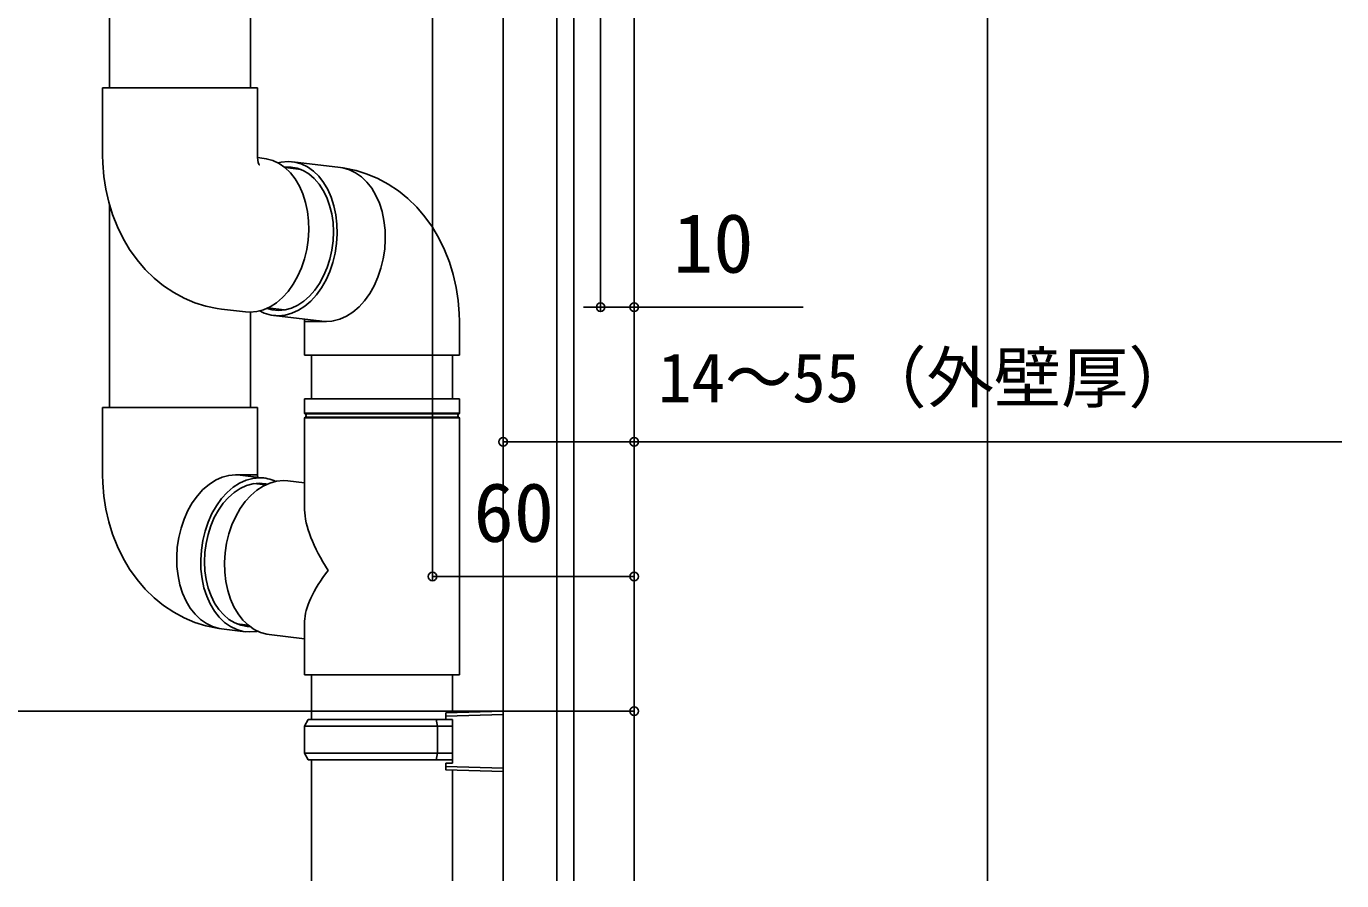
# Model space of a CAD drawing. Units: millimetres, scale not verified. Extents: x -1050 to 1050, y -1565 to 1556.
# Drawn here: x -52.8 to 338.3, y 167.9 to 421.8 of the extents above; entities that cross this region are included whole.
import ezdxf
from ezdxf.enums import TextEntityAlignment as Align

# ---------------------------------------------------------------- set-up
doc = ezdxf.new("R2010")
doc.units = ezdxf.units.MM
doc.header["$LTSCALE"] = 8
for name, color, linetype in [('0-5_YKK_13', 4, 'Continuous'), ('0-6_YKK_D', 6, 'Continuous'), ('0-8_YSS_K', 3, 'Continuous')]:
    doc.layers.add(name, color=color, linetype=linetype)
doc.styles.add('ＭＳ ゴシック', font='')
doc.styles.get('ＭＳ ゴシック').set_extended_font_data('MS Gothic')

msp = doc.modelspace()

# ---------------------------------------------------------------- linework, layer by layer
at = {"layer": '0-5_YKK_13'}
for p, q in [((-28.056, 433.509), (-28.056, 403.509)), ((13.944, 403.509), (13.944, 433.509)), ((-30.056, 403.509), (-30.056, 383.509)), ((15.944, 403.509), (-30.056, 403.509)), ((15.944, 383.509), (15.944, 403.509)), ((17.957, 382.556), (15.973, 382.797)), ((28.989, 379.197), (24.171, 379.784)), ((40.704, 379.784), (26.397, 381.528)), ((-28.056, 368.954), (-28.056, 308.509)), ((5.24, 337.765), (12.394, 336.893)), ((13.944, 308.509), (13.944, 336.814)), ((19.091, 338.092), (23.91, 337.505)), ((20.834, 335.865), (35.141, 334.122)), ((30, 334.041), (30, 324.041)), ((36.483, 334.041), (30, 334.041)), ((36.483, 334.041), (35.141, 334.122)), ((38.095, 334.156), (36.483, 334.041)), ((76, 324.041), (76, 334.041)), ((36.483, 324.041), (30, 324.041)), ((32, 324.041), (32, 311.116)), ((76, 324.041), (36.483, 324.041)), ((74, 311.116), (74, 324.041)), ((30, 311.116), (30, 306.787)), ((30, 311.116), (69.517, 311.116)), ((69.517, 311.116), (76, 311.116)), ((76, 306.787), (76, 311.116)), ((-30.056, 308.509), (-30.056, 288.509)), ((9.461, 308.509), (-30.056, 308.509)), ((15.944, 308.509), (9.461, 308.509)), ((15.944, 288.509), (15.944, 308.509)), ((30, 306.787), (76, 306.787)), ((30, 305.446), (30, 278.141)), ((69.517, 305.446), (30, 305.446)), ((75.857, 306.596), (30.143, 306.596)), ((30.143, 305.637), (69.414, 305.637)), ((69.414, 305.637), (75.857, 305.637)), ((76, 305.446), (69.517, 305.446)), ((76, 229.116), (76, 305.446)), ((10.803, 288.427), (9.461, 288.509)), ((15.944, 288.509), (9.461, 288.509)), ((17.957, 287.556), (10.803, 288.427)), ((18.322, 285.497), (14.881, 285.916)), ((30, 286.089), (25.02, 286.695)), ((5.24, 242.765), (12.394, 241.893)), ((9.801, 244.224), (13.243, 243.805)), ((30, 244.982), (30, 229.116)), ((19.457, 241.033), (30, 239.748)), ((30, 229.116), (69.517, 229.116)), ((32, 229.116), (32, 215.801)), ((69.517, 229.116), (76, 229.116)), ((74, 217.86), (74, 229.116)), ((31, 215.801), (69.093, 215.801)), ((69.523, 213.801), (69.093, 215.801)), ((69.093, 215.801), (72, 215.801)), ((72, 216.802), (72, 217.801)), ((89, 217.302), (72, 216.802)), ((74, 215.801), (74, 202.801)), ((89, 201.301), (89, 217.302)), ((69.523, 213.801), (30, 213.801)), ((74, 213.801), (69.523, 213.801)), ((30, 205.801), (69.523, 205.801)), ((32, 203.801), (32, 167.898)), ((74, 203.801), (69.093, 203.801)), ((69.523, 205.801), (74, 205.801)), ((72, 202.801), (74, 202.801)), ((72, 201.801), (72, 202.801)), ((72, 201.801), (89, 201.301)), ((74, 167.898), (74, 200.743))]:
    msp.add_line(p, q, dxfattribs=at)
for points in [[(-30.056, 383.509), (-30.002, 381.077), (-29.692, 377.196), (-29.104, 373.345), (-28.239, 369.548), (-27.095, 365.833), (-25.674, 362.228), (-23.981, 358.764), (-22.025, 355.473), (-19.82, 352.388), (-17.383, 349.542), (-14.739, 346.96), (-11.913, 344.667), (-8.933, 342.678), (-5.827, 341.006), (-2.623, 339.658), (0.651, 338.637), (3.97, 337.943), (5.24, 337.765)], [(16.489, 380.627), (16.492, 380.625), (16.382, 380.871), (16.224, 381.345), (16.073, 382.01), (15.971, 382.815), (15.951, 383.51)], [(17.957, 382.556), (18.61, 382.456), (20.55, 381.917), (22.406, 381.028), (24.148, 379.803), (25.748, 378.261), (27.182, 376.427), (28.426, 374.33), (29.461, 372.002), (30.271, 369.48), (30.843, 366.805), (31.168, 364.018), (31.24, 361.163), (31.06, 358.286), (30.628, 355.431), (29.953, 352.644), (29.045, 349.969), (27.919, 347.448), (26.591, 345.12), (25.083, 343.022), (23.419, 341.188), (21.625, 339.646), (19.729, 338.421), (17.762, 337.532), (15.753, 336.993), (13.736, 336.812), (12.394, 336.893)], [(22.076, 381.215), (23.037, 381.428), (25.055, 381.609), (27.05, 381.428), (28.99, 380.889), (30.846, 380), (32.588, 378.775), (34.188, 377.233), (35.622, 375.399), (36.866, 373.301), (37.901, 370.974), (38.711, 368.452), (39.283, 365.777), (39.608, 362.99), (39.68, 360.135), (39.5, 357.258), (39.068, 354.403), (38.393, 351.616), (37.485, 348.941), (36.358, 346.419), (35.031, 344.091), (33.523, 341.994), (31.859, 340.16), (30.065, 338.618), (28.169, 337.393), (26.202, 336.504), (24.193, 335.965), (22.176, 335.784)], [(23.947, 379.966), (23.998, 379.971), (25.906, 379.971), (27.777, 379.622), (29.579, 378.929), (31.284, 377.904), (32.862, 376.563), (34.289, 374.929), (35.541, 373.029), (36.596, 370.893), (37.439, 368.557), (38.054, 366.059), (38.433, 363.44), (38.568, 360.743), (38.457, 358.013), (38.103, 355.294), (37.511, 352.631), (36.691, 350.067), (35.656, 347.645), (34.424, 345.404), (33.014, 343.382), (31.449, 341.611), (29.756, 340.121), (27.963, 338.936), (26.097, 338.075), (24.191, 337.553), (22.276, 337.378)], [(40.704, 379.784), (41.357, 379.685), (43.298, 379.146), (45.154, 378.257), (46.895, 377.032), (48.496, 375.49), (49.929, 373.656), (51.174, 371.558), (52.209, 369.23), (53.019, 366.709), (53.591, 364.034), (53.915, 361.247), (53.988, 358.392), (53.807, 355.515), (53.376, 352.66), (52.701, 349.873), (51.793, 347.198), (50.666, 344.676), (49.338, 342.348), (47.831, 340.251), (46.167, 338.417), (44.373, 336.875), (42.477, 335.65), (40.509, 334.761), (38.501, 334.221), (38.095, 334.156)], [(76, 334.041), (75.946, 336.473), (75.636, 340.354), (75.049, 344.205), (74.183, 348.001), (73.039, 351.716), (71.618, 355.322), (69.925, 358.786), (67.97, 362.077), (65.764, 365.161), (63.328, 368.008), (60.683, 370.589), (57.857, 372.883), (54.877, 374.871), (51.771, 376.543), (48.567, 377.891), (45.293, 378.912), (41.975, 379.606), (40.704, 379.784)], [(22.276, 337.378), (20.382, 337.553), (18.83, 337.969)], [(29.971, 334.752), (29.973, 334.735), (29.993, 334.039)], [(36.483, 334.041), (35.533, 334.082), (34.536, 334.251)], [(-30.056, 288.509), (-30.002, 286.077), (-29.692, 282.196), (-29.104, 278.345), (-28.239, 274.548), (-27.095, 270.833), (-25.674, 267.228), (-23.981, 263.764), (-22.025, 260.473), (-19.82, 257.388), (-17.383, 254.542), (-14.739, 251.96), (-11.913, 249.667), (-8.933, 247.678), (-5.827, 246.006), (-2.623, 244.658), (0.651, 243.637), (3.97, 242.943), (5.24, 242.765)], [(9.461, 288.509), (7.444, 288.328), (5.435, 287.789), (3.468, 286.9), (1.572, 285.675), (-0.222, 284.133), (-1.886, 282.299), (-3.394, 280.201), (-4.722, 277.873), (-5.849, 275.352), (-6.757, 272.677), (-7.432, 269.89), (-7.863, 267.035), (-8.044, 264.158), (-7.971, 261.303), (-7.646, 258.516), (-7.074, 255.841), (-6.264, 253.319), (-5.229, 250.991), (-3.985, 248.894), (-2.551, 247.06), (-0.951, 245.518), (0.791, 244.293), (2.647, 243.404), (4.587, 242.864), (5.24, 242.765)], [(16.615, 287.637), (14.597, 287.456), (12.589, 286.917), (10.621, 286.028), (8.726, 284.803), (6.932, 283.261), (5.268, 281.427), (3.76, 279.33), (2.432, 277.002), (1.305, 274.48), (0.397, 271.805), (-0.278, 269.018), (-0.709, 266.163), (-0.89, 263.286), (-0.817, 260.431), (-0.492, 257.644), (0.079, 254.969), (0.889, 252.448), (1.925, 250.12), (3.169, 248.022), (4.602, 246.188), (6.203, 244.646), (7.945, 243.421), (9.8, 242.532), (11.741, 241.993), (13.736, 241.812), (15.753, 241.993), (15.996, 242.039)], [(16.515, 286.043), (14.599, 285.868), (12.693, 285.346), (10.828, 284.485), (9.034, 283.3), (7.341, 281.81), (5.777, 280.039), (4.367, 278.017), (3.134, 275.776), (2.099, 273.354), (1.279, 270.79), (0.687, 268.127), (0.333, 265.408), (0.223, 262.678), (0.358, 259.981), (0.736, 257.362), (1.352, 254.864), (2.194, 252.528), (3.25, 250.392), (4.501, 248.492), (5.928, 246.858), (7.507, 245.517), (9.211, 244.492), (11.014, 243.799), (12.884, 243.45), (13.745, 243.406)], [(25.02, 286.695), (23.678, 286.777), (21.661, 286.596), (19.652, 286.057), (17.685, 285.168), (15.789, 283.942), (13.995, 282.401), (12.331, 280.567), (10.823, 278.469), (9.495, 276.141), (8.369, 273.62), (7.461, 270.944), (6.786, 268.157), (6.354, 265.303), (6.174, 262.425), (6.246, 259.571), (6.571, 256.784), (7.143, 254.108), (7.953, 251.587), (8.988, 249.259), (10.232, 247.162), (11.666, 245.328), (13.266, 243.786), (15.008, 242.561), (16.864, 241.671), (18.804, 241.132), (19.457, 241.033)], [(15.973, 287.797), (15.971, 287.815), (15.951, 288.514)], [(18.905, 285.763), (18.408, 285.868), (16.515, 286.043)], [(31, 215.801), (30, 213.801), (30, 205.801), (31, 203.801)], [(72, 217.801), (89, 218.301), (89, 217.302)], [(74, 215.801), (72, 215.801), (72, 216.802)], [(69.523, 213.801), (69.523, 205.801), (69.093, 203.801), (31, 203.801)], [(89, 201.301), (89, 200.301), (72, 200.801), (72, 201.801)]]:
    msp.add_lwpolyline(points, dxfattribs=at)
for centre, radius, start, end in [((22.208, 347.107), 11.323, 240.97765, 269.83746), ((30.2, 306.787), 0.2, 180, 253.39845), ((30.2, 305.446), 0.2, 106.60155, 180), ((30, 306.116), 0.5, 286.60155, 73.39845), ((76, 306.116), 0.5, 106.60155, 253.39845), ((75.8, 306.787), 0.2, 286.60155, 0), ((75.8, 305.446), 0.2, 0, 73.39845), ((16.592, 276.381), 11.256, 64.61052, 89.88526)]:
    msp.add_arc(centre, radius, start, end, dxfattribs=at)
for major_axis, start_param, end_param in [((-20.935, 23.64), 0.4269853, 1.2280738), ((21.662, 19.183), 1.9977816, 2.7988701)]:
    msp.add_ellipse((53, 260.116), major_axis=major_axis, ratio=0.402911, start_param=start_param, end_param=end_param, dxfattribs=at)
at = {"layer": '0-6_YKK_D'}
for p, q in [((68, 438.501), (68, 257.301)), ((118, 439.301), (118, 337.301)), ((128, 359.801), (128, 217.301)), ((118, 338.301), (112.9, 338.301)), ((118, 338.301), (128, 338.301)), ((128, 338.301), (178.2, 338.301)), ((128, 258.301), (68, 258.301)), ((-437, 218.301), (128, 218.301))]:
    msp.add_line(p, q, dxfattribs=at)
msp.add_lwpolyline([(89, 298.301), (128, 298.301), (338.327, 298.301)], dxfattribs=at)
for centre in [(118, 338.301), (128, 338.301), (89, 298.301), (128, 298.301), (68, 258.301), (128, 258.301), (128, 218.301)]:
    msp.add_circle(centre, 1.275, dxfattribs=at)
at = {"layer": '0-8_YSS_K'}
for p, q in [((128, 167.898), (128, 700.801)), ((233, 167.898), (233, 700.801)), ((110, 438.301), (110, 167.898)), ((89, 428.301), (89, 167.898)), ((105, 428.301), (105, 167.898))]:
    msp.add_line(p, q, dxfattribs=at)

# ---------------------------------------------------------------- texts
at = {"layer": '0-6_YKK_D', "style": 'ＭＳ ゴシック'}
for s, height, p in [('10', 17.6, (139.518, 343.301)), ('14～55（外壁厚）', 14.66, (135.032, 305.688)), ('60', 17.6, (80.205, 263.301))]:
    msp.add_text(s, height=height, dxfattribs=at).set_placement(p, align=Align.BOTTOM_LEFT)

doc.saveas('drawing.dxf')
